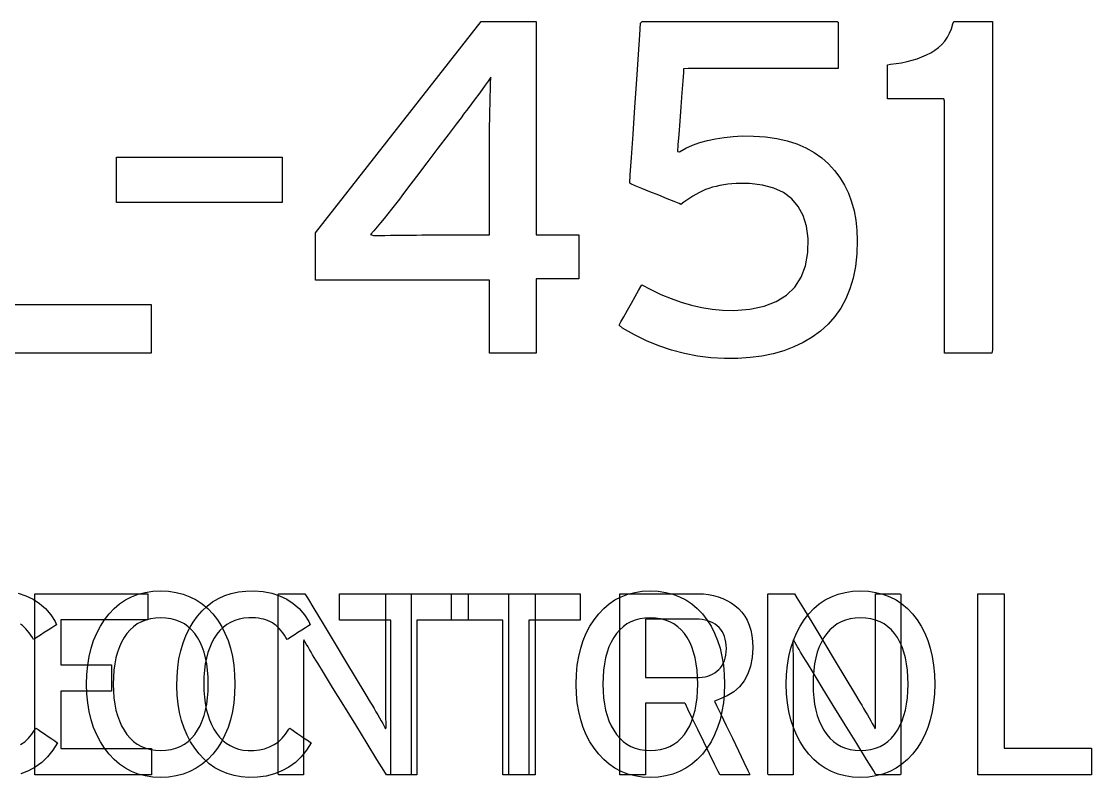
# Model space of a CAD drawing. Extents: x 1 to 47.7, y 0.2 to 33.4.
# Drawn here: x 19.018 to 19.708, y 13.803 to 14.29 of the extents above; entities that cross this region are included whole.
import ezdxf

# ---------------------------------------------------------------- set-up
doc = ezdxf.new("R2010")
doc.units = 0
doc.header["$MEASUREMENT"] = 0
for name, color, linetype in [('5_1__STANDARD_FRONT_OVERLA', 7, 'CONTINUOUS'), ('5_2__BAY_CONTROL_FRONT_OVE', 7, 'CONTINUOUS'), ('6_0____DWG', 7, 'CONTINUOUS')]:
    doc.layers.add(name, color=color, linetype=linetype)

msp = doc.modelspace()

# ---------------------------------------------------------------- linework, layer by layer
at = {"layer": '5_1__STANDARD_FRONT_OVERLA'}
for points in [[(19.02657, 13.80509), (19.02657, 13.92171), (19.09935, 13.92171), (19.09935, 13.90479), (19.04347, 13.90479), (19.04347, 13.87581), (19.07593, 13.87581), (19.07593, 13.85889), (19.04347, 13.85889), (19.04347, 13.82201), (19.10179, 13.82201), (19.10179, 13.80509), (19.02657, 13.80509)], [(19.27296, 13.90463), (19.27296, 13.80509), (19.25606, 13.80509), (19.25606, 13.90463), (19.2231, 13.90463), (19.2231, 13.92171), (19.30596, 13.92171), (19.30596, 13.90463), (19.27296, 13.90463)], [(19.33215, 13.80509), (19.33215, 13.92171), (19.34905, 13.92171), (19.34905, 13.80509), (19.33215, 13.80509)]]:
    msp.add_lwpolyline(points, dxfattribs=at)
for points in [[(19.20479, 13.82552), (19.20174, 13.82079), (19.19833, 13.81662), (19.19455, 13.81302), (19.19041, 13.80997), (19.18591, 13.8075), (19.18105, 13.80558), (19.17583, 13.80423), (19.17024, 13.80344), (19.16458, 13.80326), (19.15969, 13.80368), (19.15506, 13.80452), (19.15068, 13.80579), (19.14655, 13.80749), (19.14268, 13.8096), (19.13906, 13.81215), (19.13569, 13.81511), (19.13258, 13.8185), (19.12968, 13.82225), (19.12706, 13.82625), (19.12478, 13.83054), (19.12283, 13.83511), (19.12122, 13.83996), (19.11995, 13.8451), (19.11901, 13.85052), (19.1184, 13.85622), (19.11814, 13.86221), (19.11826, 13.86831), (19.11873, 13.87413), (19.11953, 13.87968), (19.12067, 13.88495), (19.12215, 13.88995), (19.12396, 13.89466), (19.12611, 13.8991), (19.12859, 13.90327), (19.1314, 13.90715), (19.13442, 13.91066), (19.13768, 13.91374), (19.1412, 13.91641), (19.14497, 13.91866), (19.149, 13.92048), (19.15327, 13.92189), (19.1578, 13.92288), (19.16258, 13.92344), (19.16797, 13.92354), (19.17386, 13.92303), (19.17933, 13.92197), (19.18438, 13.92034), (19.189, 13.91814), (19.19321, 13.91539), (19.19698, 13.91207), (19.20034, 13.90819), (19.20327, 13.90375), (19.20412, 13.90168), (19.20299, 13.90096), (19.20112, 13.89976), (19.19878, 13.89824), (19.19622, 13.8966), (19.19373, 13.89499), (19.19158, 13.8936), (19.19002, 13.8926), (19.18934, 13.89216), (19.18849, 13.89354), (19.18749, 13.89505), (19.18647, 13.89646), (19.18542, 13.89778), (19.18434, 13.89901), (19.18324, 13.90013), (19.18211, 13.90116), (19.18096, 13.9021), (19.17976, 13.90293), (19.17845, 13.90364), (19.17706, 13.90427), (19.17559, 13.9048), (19.17404, 13.90525), (19.17241, 13.90561), (19.1707, 13.90588), (19.16892, 13.90606), (19.16705, 13.90616), (19.16455, 13.90614), (19.16132, 13.90584), (19.15828, 13.90525), (19.15543, 13.90438), (19.15277, 13.90322), (19.15029, 13.90177), (19.14801, 13.90003), (19.14591, 13.898), (19.144, 13.89568), (19.14225, 13.89305), (19.14068, 13.89017), (19.13932, 13.88707), (19.13817, 13.88374), (19.13722, 13.88019), (19.13648, 13.87642), (19.13595, 13.87242), (19.13563, 13.8682), (19.13551, 13.86375), (19.1356, 13.85932), (19.1359, 13.85512), (19.1364, 13.85113), (19.13711, 13.84737), (19.13803, 13.84383), (19.13916, 13.84051), (19.14049, 13.8374), (19.14203, 13.83452), (19.14376, 13.83184), (19.14564, 13.82937), (19.14772, 13.8272), (19.14998, 13.82534), (19.15243, 13.82379), (19.15507, 13.82255), (19.15789, 13.82162), (19.16091, 13.82099), (19.16411, 13.82068), (19.16768, 13.82067), (19.17134, 13.82104), (19.17475, 13.8218), (19.17793, 13.82293), (19.18087, 13.82445), (19.18358, 13.82635), (19.18604, 13.82863), (19.18827, 13.8313), (19.19025, 13.83435), (19.19102, 13.83503), (19.19218, 13.83423), (19.19401, 13.83297), (19.19625, 13.83142), (19.19865, 13.82976), (19.20096, 13.82817), (19.20292, 13.82681), (19.20428, 13.82587)], [(19.4712, 13.86344), (19.471, 13.85724), (19.47045, 13.85133), (19.46955, 13.84572), (19.46831, 13.84041), (19.46672, 13.8354), (19.46478, 13.83069), (19.46251, 13.82628), (19.45988, 13.82217), (19.4569, 13.81833), (19.45361, 13.81488), (19.45006, 13.81187), (19.44625, 13.80931), (19.44218, 13.80719), (19.43785, 13.80553), (19.43326, 13.80431), (19.4284, 13.80354), (19.42329, 13.80322), (19.41821, 13.80354), (19.4134, 13.80431), (19.40885, 13.80553), (19.40457, 13.80719), (19.40056, 13.80931), (19.39681, 13.81187), (19.39333, 13.81488), (19.39011, 13.81833), (19.38713, 13.82217), (19.38444, 13.82628), (19.38211, 13.83069), (19.38013, 13.8354), (19.3785, 13.84041), (19.37722, 13.84572), (19.37631, 13.85133), (19.37574, 13.85724), (19.37553, 13.86344), (19.37574, 13.86965), (19.37631, 13.87557), (19.37722, 13.8812), (19.3785, 13.88653), (19.38013, 13.89157), (19.38211, 13.89632), (19.38444, 13.90077), (19.38713, 13.90493), (19.39011, 13.90877), (19.39333, 13.91217), (19.39681, 13.91514), (19.40056, 13.91765), (19.40457, 13.91973), (19.40885, 13.92136), (19.4134, 13.92254), (19.41821, 13.92329), (19.42329, 13.92358), (19.4284, 13.92329), (19.43326, 13.92254), (19.43785, 13.92136), (19.44218, 13.91973), (19.44625, 13.91765), (19.45006, 13.91514), (19.45361, 13.91217), (19.4569, 13.90877), (19.45988, 13.90493), (19.46251, 13.90077), (19.46478, 13.89632), (19.46672, 13.89157), (19.46831, 13.88653), (19.46955, 13.8812), (19.47045, 13.87557), (19.471, 13.86965)], [(19.56879, 13.80509), (19.56715, 13.80776), (19.56277, 13.81488), (19.55646, 13.82513), (19.54904, 13.83718), (19.54133, 13.8497), (19.53415, 13.86137), (19.52831, 13.87086), (19.52462, 13.87685), (19.52344, 13.87877), (19.52235, 13.8806), (19.52129, 13.88238), (19.52027, 13.8841), (19.51928, 13.88577), (19.51832, 13.8874), (19.5174, 13.88897), (19.51652, 13.89048), (19.51567, 13.89195), (19.51531, 13.891), (19.51532, 13.8882), (19.51533, 13.8853), (19.51534, 13.88232), (19.51536, 13.87924), (19.51538, 13.87608), (19.51541, 13.87282), (19.51544, 13.86948), (19.51547, 13.86604), (19.51548, 13.86391), (19.51548, 13.85848), (19.51548, 13.85031), (19.51548, 13.8405), (19.51548, 13.83014), (19.51548, 13.82033), (19.51548, 13.81216), (19.51548, 13.80673), (19.51546, 13.80509), (19.5147, 13.80509), (19.51299, 13.80509), (19.51061, 13.80509), (19.50787, 13.80509), (19.50507, 13.80509), (19.50251, 13.80509), (19.50047, 13.80509), (19.49927, 13.80509), (19.49906, 13.80591), (19.49906, 13.81347), (19.49906, 13.82722), (19.49906, 13.84505), (19.49906, 13.86484), (19.49906, 13.88448), (19.49906, 13.90185), (19.49906, 13.91485), (19.49906, 13.92134), (19.49939, 13.92171), (19.5008, 13.92171), (19.50304, 13.92171), (19.5058, 13.92171), (19.50875, 13.92171), (19.51159, 13.92171), (19.51401, 13.92171), (19.51569, 13.92171), (19.51632, 13.92171), (19.51788, 13.91912), (19.52206, 13.91219), (19.52808, 13.90221), (19.53515, 13.89049), (19.5425, 13.8783), (19.54936, 13.86695), (19.55493, 13.85771), (19.55844, 13.85189), (19.55963, 13.8499), (19.56089, 13.84773), (19.5621, 13.84564), (19.56326, 13.84363), (19.56436, 13.84169), (19.56542, 13.83982), (19.56642, 13.83803), (19.56737, 13.83632), (19.56827, 13.83468), (19.56862, 13.83561), (19.56859, 13.8385), (19.56856, 13.84148), (19.56853, 13.84453), (19.56851, 13.84767), (19.5685, 13.85088), (19.56849, 13.85418), (19.56848, 13.85756), (19.56848, 13.86102), (19.56848, 13.86316), (19.56848, 13.86856), (19.56848, 13.87669), (19.56848, 13.88646), (19.56848, 13.89678), (19.56848, 13.90654), (19.56848, 13.91468), (19.56848, 13.92008), (19.56849, 13.92171), (19.56925, 13.92171), (19.57097, 13.92171), (19.57335, 13.92171), (19.57608, 13.92171), (19.57888, 13.92171), (19.58145, 13.92171), (19.58348, 13.92171), (19.58469, 13.92171), (19.58489, 13.92089), (19.58489, 13.91334), (19.58489, 13.89959), (19.58489, 13.88176), (19.58489, 13.86197), (19.58489, 13.84233), (19.58489, 13.82496), (19.58489, 13.81196), (19.58489, 13.80546), (19.58459, 13.80509), (19.58327, 13.80509), (19.58118, 13.80509), (19.57861, 13.80509), (19.57586, 13.80509), (19.5732, 13.80509), (19.57095, 13.80509), (19.56938, 13.80509)], [(19.45398, 13.86344), (19.45387, 13.86803), (19.45355, 13.87237), (19.45302, 13.87648), (19.45227, 13.88035), (19.4513, 13.88399), (19.45013, 13.88738), (19.44874, 13.89055), (19.44713, 13.89347), (19.4453, 13.89612), (19.44326, 13.89844), (19.44102, 13.90046), (19.43857, 13.90218), (19.43592, 13.90358), (19.43307, 13.90469), (19.43001, 13.90549), (19.42675, 13.90598), (19.42329, 13.90618), (19.41989, 13.90598), (19.4167, 13.90549), (19.41369, 13.90469), (19.41088, 13.90358), (19.40827, 13.90218), (19.40585, 13.90046), (19.40362, 13.89844), (19.40159, 13.89612), (19.39975, 13.89347), (19.39811, 13.89055), (19.39669, 13.88738), (19.39549, 13.88399), (19.3945, 13.88035), (19.39374, 13.87648), (19.39319, 13.87237), (19.39286, 13.86803), (19.39275, 13.86344), (19.39286, 13.85892), (19.39319, 13.85462), (19.39374, 13.85056), (19.3945, 13.84673), (19.39549, 13.84313), (19.39669, 13.83977), (19.39811, 13.83663), (19.39975, 13.83373), (19.40159, 13.83103), (19.40362, 13.82859), (19.40585, 13.82648), (19.40827, 13.82469), (19.41088, 13.82323), (19.41369, 13.82209), (19.4167, 13.82128), (19.41989, 13.82079), (19.42329, 13.82063), (19.42675, 13.82079), (19.43001, 13.82128), (19.43307, 13.82209), (19.43592, 13.82323), (19.43857, 13.82469), (19.44102, 13.82648), (19.44326, 13.82859), (19.4453, 13.83103), (19.44713, 13.83373), (19.44874, 13.83663), (19.45013, 13.83977), (19.4513, 13.84313), (19.45227, 13.84673), (19.45302, 13.85056), (19.45355, 13.85462), (19.45387, 13.85892)]]:
    msp.add_lwpolyline(points, close=True, dxfattribs=at)
at = {"layer": '5_2__BAY_CONTROL_FRONT_OVE'}
for points in [[(19.01584, 13.92197), (19.02089, 13.92034), (19.02551, 13.91814), (19.02971, 13.91539), (19.03349, 13.91207), (19.03684, 13.90819), (19.03977, 13.90375), (19.04062, 13.90168), (19.0395, 13.90096), (19.03763, 13.89976), (19.03529, 13.89824), (19.03273, 13.8966), (19.03024, 13.89499), (19.02808, 13.8936), (19.02653, 13.8926), (19.02585, 13.89216), (19.025, 13.89354), (19.024, 13.89505), (19.02298, 13.89646), (19.02193, 13.89778), (19.02085, 13.89901), (19.01975, 13.90013), (19.01862, 13.90116), (19.01746, 13.9021)], [(19.34515, 13.90463), (19.34515, 13.80509), (19.32825, 13.80509), (19.32825, 13.90463), (19.29529, 13.90463), (19.29529, 13.92171), (19.37815, 13.92171), (19.37815, 13.90463), (19.34515, 13.90463)], [(19.63456, 13.80509), (19.63456, 13.92171), (19.65146, 13.92171), (19.65146, 13.82218), (19.70782, 13.82218), (19.70782, 13.80509), (19.63456, 13.80509)], [(19.01738, 13.82445), (19.02008, 13.82635), (19.02255, 13.82863), (19.02477, 13.8313), (19.02676, 13.83435), (19.02753, 13.83503), (19.02869, 13.83423), (19.03052, 13.83297), (19.03276, 13.83142), (19.03516, 13.82976), (19.03747, 13.82817), (19.03943, 13.82681), (19.04079, 13.82587), (19.0413, 13.82552), (19.03825, 13.82079), (19.03484, 13.81662), (19.03106, 13.81302), (19.02692, 13.80997), (19.02242, 13.8075), (19.01756, 13.80558)]]:
    msp.add_lwpolyline(points, dxfattribs=at)
for points in [[(19.15561, 13.86344), (19.15541, 13.85724), (19.15485, 13.85133), (19.15396, 13.84572), (19.15271, 13.84041), (19.15113, 13.8354), (19.14919, 13.83069), (19.14691, 13.82628), (19.14429, 13.82217), (19.1413, 13.81833), (19.13802, 13.81488), (19.13447, 13.81187), (19.13066, 13.80931), (19.12659, 13.80719), (19.12226, 13.80553), (19.11766, 13.80431), (19.11281, 13.80354), (19.10769, 13.80322), (19.10262, 13.80354), (19.09781, 13.80431), (19.09326, 13.80553), (19.08898, 13.80719), (19.08497, 13.80931), (19.08122, 13.81187), (19.07774, 13.81488), (19.07452, 13.81833), (19.07154, 13.82217), (19.06885, 13.82628), (19.06651, 13.83069), (19.06453, 13.8354), (19.06291, 13.84041), (19.06163, 13.84572), (19.06071, 13.85133), (19.06015, 13.85724), (19.05994, 13.86344), (19.06015, 13.86965), (19.06071, 13.87557), (19.06163, 13.8812), (19.06291, 13.88653), (19.06453, 13.89157), (19.06651, 13.89632), (19.06885, 13.90077), (19.07154, 13.90493), (19.07452, 13.90877), (19.07774, 13.91217), (19.08122, 13.91514), (19.08497, 13.91765), (19.08898, 13.91973), (19.09326, 13.92136), (19.09781, 13.92254), (19.10262, 13.92329), (19.10769, 13.92358), (19.11281, 13.92329), (19.11766, 13.92254), (19.12226, 13.92136), (19.12659, 13.91973), (19.13066, 13.91765), (19.13447, 13.91514), (19.13802, 13.91217), (19.1413, 13.90877), (19.14429, 13.90493), (19.14691, 13.90077), (19.14919, 13.89632), (19.15113, 13.89157), (19.15271, 13.88653), (19.15396, 13.8812), (19.15485, 13.87557), (19.15541, 13.86965)], [(19.2532, 13.80509), (19.25156, 13.80776), (19.24717, 13.81488), (19.24086, 13.82513), (19.23345, 13.83718), (19.22574, 13.8497), (19.21856, 13.86137), (19.21271, 13.87086), (19.20903, 13.87685), (19.20785, 13.87877), (19.20676, 13.8806), (19.2057, 13.88238), (19.20467, 13.8841), (19.20368, 13.88577), (19.20273, 13.8874), (19.20181, 13.88897), (19.20092, 13.89048), (19.20007, 13.89195), (19.19972, 13.891), (19.19973, 13.8882), (19.19973, 13.8853), (19.19975, 13.88232), (19.19977, 13.87924), (19.19979, 13.87608), (19.19981, 13.87282), (19.19984, 13.86948), (19.19988, 13.86604), (19.19988, 13.86391), (19.19988, 13.85848), (19.19988, 13.85031), (19.19988, 13.8405), (19.19988, 13.83014), (19.19988, 13.82033), (19.19988, 13.81216), (19.19988, 13.80673), (19.19987, 13.80509), (19.19911, 13.80509), (19.19739, 13.80509), (19.19502, 13.80509), (19.19228, 13.80509), (19.18948, 13.80509), (19.18692, 13.80509), (19.18488, 13.80509), (19.18367, 13.80509), (19.18347, 13.80591), (19.18347, 13.81347), (19.18347, 13.82722), (19.18347, 13.84505), (19.18347, 13.86484), (19.18347, 13.88448), (19.18347, 13.90185), (19.18347, 13.91485), (19.18347, 13.92134), (19.1838, 13.92171), (19.18521, 13.92171), (19.18745, 13.92171), (19.1902, 13.92171), (19.19316, 13.92171), (19.196, 13.92171), (19.19842, 13.92171), (19.20009, 13.92171), (19.20072, 13.92171), (19.20229, 13.91912), (19.20647, 13.91219), (19.21249, 13.90221), (19.21956, 13.89049), (19.22691, 13.8783), (19.23376, 13.86695), (19.23933, 13.85771), (19.24285, 13.85189), (19.24404, 13.8499), (19.2453, 13.84773), (19.24651, 13.84564), (19.24766, 13.84363), (19.24877, 13.84169), (19.24982, 13.83982), (19.25083, 13.83803), (19.25178, 13.83632), (19.25268, 13.83468), (19.25303, 13.83561), (19.25299, 13.8385), (19.25296, 13.84148), (19.25294, 13.84453), (19.25292, 13.84767), (19.25291, 13.85088), (19.2529, 13.85418), (19.25289, 13.85756), (19.25289, 13.86102), (19.25289, 13.86316), (19.25289, 13.86856), (19.25289, 13.87669), (19.25289, 13.88646), (19.25289, 13.89678), (19.25289, 13.90654), (19.25289, 13.91468), (19.25289, 13.92008), (19.2529, 13.92171), (19.25366, 13.92171), (19.25538, 13.92171), (19.25775, 13.92171), (19.26049, 13.92171), (19.26329, 13.92171), (19.26586, 13.92171), (19.26789, 13.92171), (19.2691, 13.92171), (19.2693, 13.92089), (19.2693, 13.91334), (19.2693, 13.89959), (19.2693, 13.88176), (19.2693, 13.86197), (19.2693, 13.84233), (19.2693, 13.82496), (19.2693, 13.81196), (19.2693, 13.80546), (19.26899, 13.80509), (19.26768, 13.80509), (19.26559, 13.80509), (19.26302, 13.80509), (19.26026, 13.80509), (19.25761, 13.80509), (19.25536, 13.80509), (19.25379, 13.80509)], [(19.48943, 13.88684), (19.489, 13.88066), (19.48793, 13.87506), (19.48622, 13.87004), (19.48387, 13.86562), (19.48087, 13.86178), (19.47723, 13.85852), (19.47295, 13.85586), (19.46803, 13.85378), (19.46468, 13.85252), (19.4661, 13.84957), (19.4688, 13.84401), (19.47233, 13.8367), (19.47628, 13.82855), (19.4802, 13.82044), (19.48368, 13.81326), (19.48627, 13.80789), (19.48756, 13.80523), (19.48724, 13.80509), (19.4856, 13.80509), (19.48301, 13.80509), (19.47985, 13.80509), (19.47647, 13.80509), (19.47324, 13.80509), (19.47053, 13.80509), (19.46869, 13.80509), (19.46808, 13.80511), (19.4671, 13.80712), (19.46479, 13.8119), (19.46154, 13.8186), (19.45778, 13.82635), (19.45393, 13.8343), (19.4504, 13.84158), (19.44761, 13.84734), (19.44598, 13.85071), (19.44551, 13.85124), (19.44379, 13.85124), (19.4407, 13.85124), (19.43673, 13.85124), (19.43234, 13.85124), (19.42803, 13.85124), (19.42425, 13.85124), (19.42148, 13.85124), (19.42021, 13.85124), (19.42018, 13.85008), (19.42018, 13.84597), (19.42018, 13.83971), (19.42018, 13.83216), (19.42018, 13.82418), (19.42018, 13.81663), (19.42018, 13.81037), (19.42018, 13.80626), (19.42016, 13.80509), (19.41933, 13.80509), (19.41754, 13.80509), (19.41509, 13.80509), (19.41228, 13.80509), (19.40944, 13.80509), (19.40686, 13.80509), (19.40486, 13.80509), (19.40374, 13.80509), (19.40361, 13.80643), (19.40361, 13.81496), (19.40361, 13.82951), (19.40361, 13.84792), (19.40361, 13.868), (19.40361, 13.88759), (19.40361, 13.90452), (19.40361, 13.9166), (19.40361, 13.92167), (19.40514, 13.92171), (19.4098, 13.92171), (19.41668, 13.92171), (19.42486, 13.92171), (19.43342, 13.92171), (19.44144, 13.92171), (19.44799, 13.92171), (19.45214, 13.92171), (19.4541, 13.9217), (19.45756, 13.92153), (19.46087, 13.92114), (19.46405, 13.92052), (19.4671, 13.91968), (19.47001, 13.91861), (19.47278, 13.91733), (19.47543, 13.91582), (19.47793, 13.91409), (19.4803, 13.9121), (19.48241, 13.90985), (19.48424, 13.90733), (19.4858, 13.90456), (19.48708, 13.90153), (19.48808, 13.89825), (19.48881, 13.8947), (19.48926, 13.8909)], [(19.6067, 13.86344), (19.6065, 13.85724), (19.60594, 13.85133), (19.60505, 13.84572), (19.6038, 13.84041), (19.60222, 13.8354), (19.60028, 13.83069), (19.598, 13.82628), (19.59538, 13.82217), (19.59239, 13.81833), (19.58911, 13.81488), (19.58556, 13.81187), (19.58175, 13.80931), (19.57768, 13.80719), (19.57335, 13.80553), (19.56875, 13.80431), (19.5639, 13.80354), (19.55878, 13.80322), (19.55371, 13.80354), (19.5489, 13.80431), (19.54435, 13.80553), (19.54007, 13.80719), (19.53606, 13.80931), (19.53231, 13.81187), (19.52883, 13.81488), (19.52561, 13.81833), (19.52263, 13.82217), (19.51994, 13.82628), (19.51761, 13.83069), (19.51562, 13.8354), (19.514, 13.84041), (19.51272, 13.84572), (19.5118, 13.85133), (19.51124, 13.85724), (19.51103, 13.86344), (19.51124, 13.86965), (19.5118, 13.87557), (19.51272, 13.8812), (19.514, 13.88653), (19.51562, 13.89157), (19.51761, 13.89632), (19.51994, 13.90077), (19.52263, 13.90493), (19.52561, 13.90877), (19.52883, 13.91217), (19.53231, 13.91514), (19.53606, 13.91765), (19.54007, 13.91973), (19.54435, 13.92136), (19.5489, 13.92254), (19.55371, 13.92329), (19.55878, 13.92358), (19.5639, 13.92329), (19.56875, 13.92254), (19.57335, 13.92136), (19.57768, 13.91973), (19.58175, 13.91765), (19.58556, 13.91514), (19.58911, 13.91217), (19.59239, 13.90877), (19.59538, 13.90493), (19.598, 13.90077), (19.60028, 13.89632), (19.60222, 13.89157), (19.6038, 13.88653), (19.60505, 13.8812), (19.60594, 13.87557), (19.6065, 13.86965)], [(19.13839, 13.86344), (19.13828, 13.86803), (19.13796, 13.87237), (19.13742, 13.87648), (19.13667, 13.88035), (19.13571, 13.88399), (19.13453, 13.88738), (19.13314, 13.89055), (19.13154, 13.89347), (19.12971, 13.89612), (19.12767, 13.89844), (19.12543, 13.90046), (19.12298, 13.90218), (19.12033, 13.90358), (19.11748, 13.90469), (19.11442, 13.90549), (19.11116, 13.90598), (19.10769, 13.90618), (19.1043, 13.90598), (19.1011, 13.90549), (19.0981, 13.90469), (19.09529, 13.90358), (19.09268, 13.90218), (19.09026, 13.90046), (19.08803, 13.89844), (19.086, 13.89612), (19.08415, 13.89347), (19.08252, 13.89055), (19.0811, 13.88738), (19.07989, 13.88399), (19.07891, 13.88035), (19.07815, 13.87648), (19.0776, 13.87237), (19.07727, 13.86803), (19.07716, 13.86344), (19.07727, 13.85892), (19.0776, 13.85462), (19.07815, 13.85056), (19.07891, 13.84673), (19.07989, 13.84313), (19.0811, 13.83977), (19.08252, 13.83663), (19.08415, 13.83373), (19.086, 13.83103), (19.08803, 13.82859), (19.09026, 13.82648), (19.09268, 13.82469), (19.09529, 13.82323), (19.0981, 13.82209), (19.1011, 13.82128), (19.1043, 13.82079), (19.10769, 13.82063), (19.11116, 13.82079), (19.11442, 13.82128), (19.11748, 13.82209), (19.12033, 13.82323), (19.12298, 13.82469), (19.12543, 13.82648), (19.12767, 13.82859), (19.12971, 13.83103), (19.13154, 13.83373), (19.13314, 13.83663), (19.13453, 13.83977), (19.13571, 13.84313), (19.13667, 13.84673), (19.13742, 13.85056), (19.13796, 13.85462), (19.13828, 13.85892)], [(19.47237, 13.88635), (19.47226, 13.88851), (19.47202, 13.89054), (19.47164, 13.89243), (19.47112, 13.89419), (19.47046, 13.89582), (19.46967, 13.89731), (19.46873, 13.89867), (19.46766, 13.8999), (19.46645, 13.90102), (19.46512, 13.90204), (19.46368, 13.90291), (19.46214, 13.90365), (19.46049, 13.90425), (19.45874, 13.90472), (19.45687, 13.90504), (19.45491, 13.90523), (19.45311, 13.90528), (19.45148, 13.90528), (19.44783, 13.90528), (19.44281, 13.90528), (19.43708, 13.90528), (19.4313, 13.90528), (19.42614, 13.90528), (19.42225, 13.90528), (19.42029, 13.90528), (19.42018, 13.90452), (19.42018, 13.90125), (19.42018, 13.89609), (19.42018, 13.88981), (19.42018, 13.88314), (19.42018, 13.87686), (19.42018, 13.8717), (19.42018, 13.86843), (19.42029, 13.86767), (19.42225, 13.86767), (19.42614, 13.86767), (19.4313, 13.86767), (19.43708, 13.86767), (19.44281, 13.86767), (19.44783, 13.86767), (19.45148, 13.86767), (19.45311, 13.86767), (19.45488, 13.86772), (19.45682, 13.86789), (19.45865, 13.8682), (19.46039, 13.86864), (19.46202, 13.86921), (19.46354, 13.86991), (19.46497, 13.87075), (19.46629, 13.87171), (19.46752, 13.8728), (19.46862, 13.87401), (19.46958, 13.87536), (19.4704, 13.87685), (19.47108, 13.87847), (19.47162, 13.88024), (19.47201, 13.88214), (19.47226, 13.88418)], [(19.58948, 13.86344), (19.58937, 13.86803), (19.58905, 13.87237), (19.58851, 13.87648), (19.58777, 13.88035), (19.5868, 13.88399), (19.58563, 13.88738), (19.58423, 13.89055), (19.58263, 13.89347), (19.5808, 13.89612), (19.57876, 13.89844), (19.57652, 13.90046), (19.57407, 13.90218), (19.57142, 13.90358), (19.56857, 13.90469), (19.56551, 13.90549), (19.56225, 13.90598), (19.55878, 13.90618), (19.55539, 13.90598), (19.55219, 13.90549), (19.54919, 13.90469), (19.54638, 13.90358), (19.54377, 13.90218), (19.54135, 13.90046), (19.53912, 13.89844), (19.53709, 13.89612), (19.53524, 13.89347), (19.53361, 13.89055), (19.53219, 13.88738), (19.53098, 13.88399), (19.53, 13.88035), (19.52924, 13.87648), (19.52869, 13.87237), (19.52836, 13.86803), (19.52825, 13.86344), (19.52836, 13.85892), (19.52869, 13.85462), (19.52924, 13.85056), (19.53, 13.84673), (19.53098, 13.84313), (19.53219, 13.83977), (19.53361, 13.83663), (19.53524, 13.83373), (19.53709, 13.83103), (19.53912, 13.82859), (19.54135, 13.82648), (19.54377, 13.82469), (19.54638, 13.82323), (19.54919, 13.82209), (19.55219, 13.82128), (19.55539, 13.82079), (19.55878, 13.82063), (19.56225, 13.82079), (19.56551, 13.82128), (19.56857, 13.82209), (19.57142, 13.82323), (19.57407, 13.82469), (19.57652, 13.82648), (19.57876, 13.82859), (19.5808, 13.83103), (19.58263, 13.83373), (19.58423, 13.83663), (19.58563, 13.83977), (19.5868, 13.84313), (19.58777, 13.84673), (19.58851, 13.85056), (19.58905, 13.85462), (19.58937, 13.85892)]]:
    msp.add_lwpolyline(points, close=True, dxfattribs=at)
at = {"layer": '6_0____DWG'}
for points in [[(18.9673, 14.07663), (18.9673, 14.29043), (18.9983, 14.29043), (18.9983, 14.10795), (19.1016, 14.10795), (19.1016, 14.07663), (18.9673, 14.07663)], [(19.34975, 14.12468), (19.34975, 14.07663), (19.31963, 14.07663), (19.31963, 14.12364), (19.20751, 14.12364), (19.20751, 14.15423), (19.31422, 14.29043), (19.34975, 14.29043), (19.34975, 14.15286), (19.3772, 14.15286), (19.3772, 14.12468), (19.34975, 14.12468)], [(19.07929, 14.17377), (19.07929, 14.20299), (19.18612, 14.20299), (19.18612, 14.17377), (19.07929, 14.17377)]]:
    msp.add_lwpolyline(points, dxfattribs=at)
for points in [[(19.5568, 14.14922), (19.55645, 14.14065), (19.55552, 14.13261), (19.55402, 14.12508), (19.55195, 14.11808), (19.5493, 14.1116), (19.54607, 14.10564), (19.54227, 14.10021), (19.5379, 14.0953), (19.53296, 14.09091), (19.52762, 14.08701), (19.5219, 14.0836), (19.51581, 14.08067), (19.50933, 14.07822), (19.50249, 14.07626), (19.49526, 14.07478), (19.48767, 14.07379), (19.47969, 14.07328), (19.47116, 14.07326), (19.46241, 14.07377), (19.45381, 14.07484), (19.44537, 14.07645), (19.43708, 14.07862), (19.42895, 14.08133), (19.42097, 14.08459), (19.41314, 14.0884), (19.40546, 14.09276), (19.40319, 14.09477), (19.40436, 14.09683), (19.40626, 14.10018), (19.40863, 14.10434), (19.41118, 14.10883), (19.41366, 14.11319), (19.4158, 14.11696), (19.41733, 14.11965), (19.41799, 14.1208), (19.42372, 14.11768), (19.43021, 14.11454), (19.43673, 14.11182), (19.4433, 14.10952), (19.44991, 14.10762), (19.45656, 14.10615), (19.46325, 14.10509), (19.46999, 14.10444), (19.47724, 14.10424), (19.48761, 14.10505), (19.49672, 14.10696), (19.50457, 14.10996), (19.51115, 14.11406), (19.51648, 14.11926), (19.52054, 14.12556), (19.52334, 14.13296), (19.52488, 14.14146), (19.52508, 14.15058), (19.52401, 14.15848), (19.52189, 14.16537), (19.51873, 14.17128), (19.51453, 14.17619), (19.50928, 14.18011), (19.50299, 14.18304), (19.49565, 14.18497), (19.48727, 14.18591), (19.48159, 14.18599), (19.47874, 14.1859), (19.47598, 14.18573), (19.4733, 14.18547), (19.4707, 14.18512), (19.46818, 14.18469), (19.46574, 14.18417), (19.46339, 14.18357), (19.46112, 14.18288), (19.45894, 14.18203), (19.45682, 14.18109), (19.45474, 14.18008), (19.45269, 14.179), (19.45069, 14.17785), (19.44873, 14.17663), (19.44682, 14.17534), (19.44494, 14.17398), (19.4431, 14.17255), (19.44191, 14.17304), (19.43873, 14.17433), (19.43415, 14.17619), (19.42876, 14.17839), (19.42314, 14.18068), (19.41787, 14.18282), (19.41355, 14.18458), (19.41077, 14.18571), (19.41005, 14.18621), (19.41041, 14.19152), (19.41117, 14.2027), (19.4122, 14.21789), (19.41337, 14.23525), (19.41457, 14.25291), (19.41566, 14.26903), (19.41653, 14.28176), (19.41703, 14.28923), (19.41806, 14.29043), (19.42632, 14.29043), (19.44123, 14.29043), (19.46053, 14.29043), (19.48196, 14.29043), (19.50327, 14.29043), (19.52219, 14.29043), (19.53647, 14.29043), (19.54386, 14.29043), (19.54439, 14.28993), (19.54439, 14.28756), (19.54439, 14.28372), (19.54439, 14.27894), (19.54439, 14.27378), (19.54439, 14.26877), (19.54439, 14.26444), (19.54439, 14.26135), (19.54439, 14.26002), (19.54154, 14.26001), (19.53255, 14.26001), (19.51914, 14.26001), (19.50309, 14.26001), (19.48615, 14.26001), (19.4701, 14.26001), (19.4567, 14.26001), (19.44771, 14.26001), (19.44485, 14.25998), (19.44467, 14.25762), (19.44426, 14.25209), (19.44368, 14.24437), (19.44302, 14.23542), (19.44233, 14.2262), (19.44169, 14.21767), (19.44118, 14.21081), (19.44086, 14.20657), (19.44211, 14.20648), (19.44623, 14.2087), (19.45062, 14.21065), (19.45528, 14.21233), (19.46023, 14.21373), (19.46544, 14.21487), (19.47093, 14.21574), (19.47669, 14.21633), (19.48273, 14.21666), (19.48997, 14.2166), (19.49765, 14.21603), (19.50485, 14.21499), (19.51159, 14.21347), (19.51786, 14.21147), (19.52366, 14.209), (19.52899, 14.20605), (19.53385, 14.20263), (19.53825, 14.19873), (19.54215, 14.1944), (19.54558, 14.18979), (19.54856, 14.18487), (19.55108, 14.17967), (19.55314, 14.17417), (19.55474, 14.16837), (19.55589, 14.16228), (19.55657, 14.1559)], [(19.6129, 14.07663), (19.6129, 14.08291), (19.6129, 14.09959), (19.6129, 14.12349), (19.6129, 14.15139), (19.6129, 14.18009), (19.6129, 14.20639), (19.6129, 14.22708), (19.6129, 14.23897), (19.61254, 14.2406), (19.60987, 14.2406), (19.60524, 14.2406), (19.59935, 14.2406), (19.59292, 14.2406), (19.58667, 14.2406), (19.58132, 14.2406), (19.57758, 14.2406), (19.57617, 14.2406), (19.57617, 14.24145), (19.57617, 14.24369), (19.57617, 14.24691), (19.57617, 14.25067), (19.57617, 14.25453), (19.57617, 14.25807), (19.57617, 14.26086), (19.57617, 14.26246), (19.57808, 14.26284), (19.58179, 14.26326), (19.58537, 14.26383), (19.58883, 14.26455), (19.59217, 14.26541), (19.59537, 14.26641), (19.59844, 14.26756), (19.60139, 14.26885), (19.60421, 14.27029), (19.60681, 14.27184), (19.60918, 14.27361), (19.61131, 14.27559), (19.61321, 14.2778), (19.61487, 14.28022), (19.61629, 14.28287), (19.61748, 14.28573), (19.61843, 14.28881), (19.61907, 14.29043), (19.62088, 14.29043), (19.62405, 14.29043), (19.62807, 14.29043), (19.63247, 14.29043), (19.63674, 14.29043), (19.64039, 14.29043), (19.64295, 14.29043), (19.64391, 14.29043), (19.64391, 14.28225), (19.64391, 14.26049), (19.64391, 14.22933), (19.64391, 14.19295), (19.64391, 14.15553), (19.64391, 14.12124), (19.64391, 14.09426), (19.64391, 14.07877), (19.6436, 14.07663), (19.64135, 14.07663), (19.63744, 14.07663), (19.63247, 14.07663), (19.62704, 14.07663), (19.62176, 14.07663), (19.61724, 14.07663), (19.61409, 14.07663)], [(19.3205, 14.25445), (19.31876, 14.25197), (19.31689, 14.24934), (19.3149, 14.24657), (19.31277, 14.24366), (19.31053, 14.24061), (19.30815, 14.23741), (19.30566, 14.23407), (19.30303, 14.23059), (19.30134, 14.22836), (19.29822, 14.22425), (19.293, 14.21735), (19.28645, 14.20873), (19.2794, 14.19942), (19.27263, 14.1905), (19.26694, 14.183), (19.26314, 14.17799), (19.26162, 14.17598), (19.25906, 14.17263), (19.25656, 14.16942), (19.25414, 14.16636), (19.25179, 14.16344), (19.2495, 14.16067), (19.24729, 14.15804), (19.24514, 14.15555), (19.24307, 14.1532), (19.24492, 14.15256), (19.24845, 14.15257), (19.25213, 14.15259), (19.25595, 14.15262), (19.25991, 14.15265), (19.26401, 14.1527), (19.26825, 14.15275), (19.27264, 14.15281), (19.27601, 14.15286), (19.27861, 14.15286), (19.28378, 14.15286), (19.29063, 14.15286), (19.29831, 14.15286), (19.30592, 14.15286), (19.31259, 14.15286), (19.31744, 14.15286), (19.3196, 14.15286), (19.31963, 14.15467), (19.31963, 14.16062), (19.31963, 14.16952), (19.31963, 14.18012), (19.31963, 14.19117), (19.31963, 14.20141), (19.31963, 14.2096), (19.31963, 14.21448), (19.31966, 14.21761), (19.31974, 14.22286), (19.31982, 14.22793), (19.31992, 14.23281), (19.32002, 14.23751), (19.32013, 14.24202), (19.32025, 14.24635), (19.32037, 14.25049)]]:
    msp.add_lwpolyline(points, close=True, dxfattribs=at)

doc.saveas('drawing.dxf')
